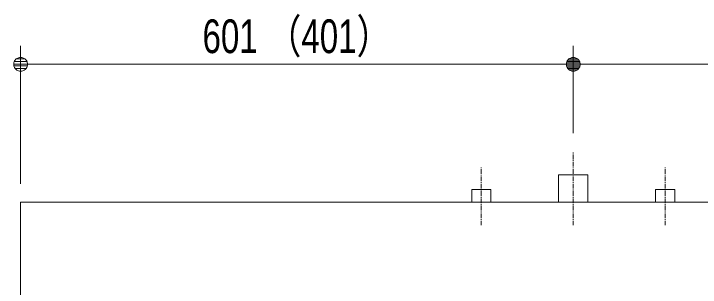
# Model space of a CAD drawing. Units: millimetres, scale not verified. Extents: x -6062 to 6062, y -3045 to 3045.
# Drawn here: x -5331 to -4584, y 88 to 385 of the extents above; entities that cross this region are included whole.
import ezdxf
from ezdxf.enums import TextEntityAlignment as Align

# ---------------------------------------------------------------- set-up
doc = ezdxf.new("R2010")
doc.units = ezdxf.units.MM
doc.header["$LTSCALE"] = 20
doc.linetypes.add('CHAIN1', pattern=[8, 5, -1, 1, -1])
for name, color, linetype, lineweight in [('0-1_4給排水', 7, 'Continuous', 9), ('0-3_0', 7, 'Continuous', 9), ('0-4_2寸法-1', 7, 'Continuous', 9), ('0-6_5ボウル・キャビネット', 7, 'Continuous', 9)]:
    doc.layers.add(name, color=color, linetype=linetype, lineweight=lineweight)
doc.styles.add('ＭＳ Ｐゴシック', font='')
doc.styles.get('ＭＳ Ｐゴシック').set_extended_font_data('MS PGothic')

# ---------------------------------------------------------------- blocks, each defined once
blk = doc.blocks.new('_Dot')
at = {"layer": '0-3_0'}
for p, q in [((-10, 0), (-20, 0)), ((9.78, 2), (-9.78, 2)), ((7.99, 6), (-7.99, 6)), ((9.16, -3.98), (-9.16, -3.98)), ((6, -7.98), (-6, -7.98))]:
    blk.add_line(p, q, dxfattribs=at)
for points in [[(10, 0), (9.92, 1.25), (9.69, 2.49), (9.3, 3.68), (8.76, 4.82), (8.09, 5.88), (7.29, 6.85), (6.37, 7.71), (5.36, 8.44), (4.26, 9.05), (3.09, 9.51), (1.87, 9.82), (0.63, 9.98), (-0.63, 9.98), (-1.87, 9.82), (-3.09, 9.51), (-4.26, 9.05), (-5.36, 8.44), (-6.37, 7.71), (-7.29, 6.85), (-8.09, 5.88), (-8.76, 4.82), (-9.3, 3.68), (-9.69, 2.49), (-9.92, 1.25), (-10, 0), (0, 0)], [(-10, 0), (-9.92, -1.25), (-9.69, -2.49), (-9.3, -3.68), (-8.76, -4.82), (-8.09, -5.88), (-7.29, -6.85), (-6.37, -7.71), (-5.36, -8.44), (-4.26, -9.05), (-3.09, -9.51), (-1.87, -9.82), (-0.63, -9.98), (0.63, -9.98), (1.87, -9.82), (3.09, -9.51), (4.26, -9.05), (5.36, -8.44), (6.37, -7.71), (7.29, -6.85), (8.09, -5.88), (8.76, -4.82), (9.3, -3.68), (9.69, -2.49), (9.92, -1.25), (10, 0), (0, 0)]]:
    blk.add_lwpolyline(points, close=True, dxfattribs=at)
blk = doc.blocks.new('グループ-64')
at = {"layer": '0-1_4給排水', "linetype": 'CHAIN1'}
blk.add_line((-58700, 3100), (-58700, 4700), dxfattribs=at)
at = {"layer": '0-1_4給排水'}
blk.add_lwpolyline([(-59020, 3600), (-59020, 4200), (-58380, 4200), (-58380, 3600)], dxfattribs=at)
blk = doc.blocks.new('止水栓_平面_W100')
at = {"layer": '0-1_4給排水', "linetype": 'CHAIN1'}
for p, q in [((-2000, -500), (-2000, 780)), ((2000, -500), (2000, 780))]:
    blk.add_line(p, q, dxfattribs=at)
at = {"layer": '0-1_4給排水'}
for points in [[(-2210, 0), (-2210, 280), (-1790, 280), (-1790, 0)], [(1790, 0), (1790, 280), (2210, 280), (2210, 0)]]:
    blk.add_lwpolyline(points, dxfattribs=at)

msp = doc.modelspace()

# ---------------------------------------------------------------- linework, layer by layer
at = {"layer": '0-4_2寸法-1'}
for p, q in [((-5323.5, 200), (-5323.5, 350)), ((-4722.5, 255), (-4722.5, 350)), ((-4722.5, 255), (-4722.5, 350)), ((-4737.51, 330), (-5308.49, 330)), ((-4707.49, 330), (-4136.51, 330))]:
    msp.add_line(p, q, dxfattribs=at)
at = {"layer": '0-6_5ボウル・キャビネット'}
msp.add_lwpolyline([(-5323.5, 180), (-4121.5, 180), (-4121.5, -370), (-5323.5, -370)], close=True, dxfattribs=at)

# ---------------------------------------------------------------- block references
at = {"layer": '0-1_4給排水', "xscale": 0.05, "yscale": 0.05}
for name, p in [('グループ-64', (-1787.5, 0)), ('止水栓_平面_W100', (-4722.5, 180))]:
    msp.add_blockref(name, p, dxfattribs=at)
at = {"layer": '0-4_2寸法-1', "xscale": 0.7503418, "yscale": 0.7503418, "rotation": 180}
for p in [(-5323.5, 330), (-4722.5, 330)]:
    msp.add_blockref('_Dot', p, dxfattribs=at)
at = {"layer": '0-4_2寸法-1', "xscale": 0.7503418, "yscale": 0.7503418}
msp.add_blockref('_Dot', (-4722.5, 330), dxfattribs=at)

# ---------------------------------------------------------------- texts
at = {"layer": '0-4_2寸法-1', "style": 'ＭＳ Ｐゴシック', "width": 0.75}
msp.add_text('601 （401）', height=36.66, dxfattribs=at).set_placement((-5125.7, 331.19), align=Align.BOTTOM_LEFT)

doc.saveas('drawing.dxf')
